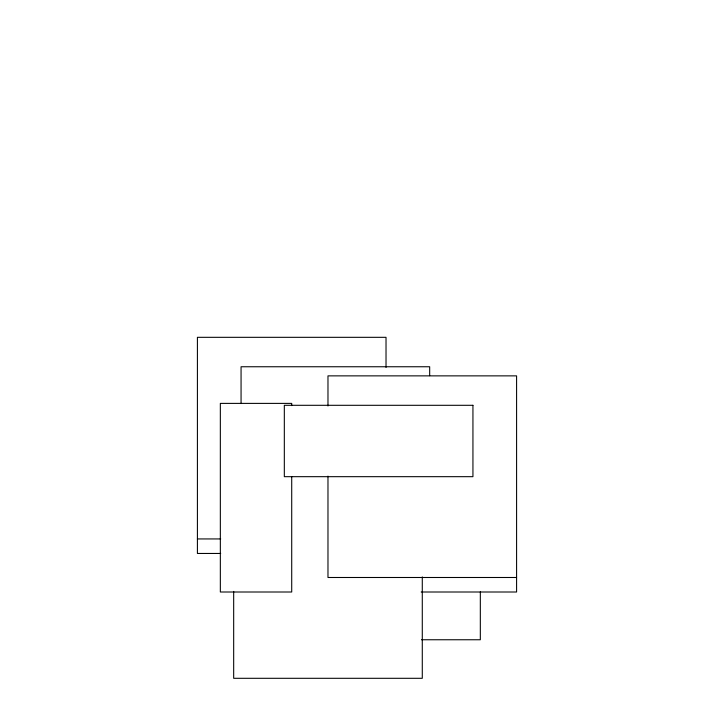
<?xml version="1.0" encoding="UTF-8"?>
<svg xmlns="http://www.w3.org/2000/svg" width="714" height="714" viewBox="0 0 714 714"><rect width="100%" height="100%" fill="white"/><g stroke="black" fill="none" stroke-linecap="round" stroke-linejoin="round"><path stroke-width="1.07" d="M197.412 538.936L220.706 538.936M220.706 553.457L197.412 553.457L197.412 337.32L386.024 337.32L386.024 367.433M516.588 577.492L327.976 577.492L327.976 476.122M421.18 592.004L516.588 592.004L516.588 375.867L327.976 375.867L327.976 405.98M421.528 639.753L480.326 639.753L480.326 591.852M429.676 375.68L429.676 366.755L241.064 366.755L241.064 403.562M422.286 576.93L422.286 678.3L233.674 678.3L233.674 591.415M291.714 405.614L291.714 403.392L220.34 403.392L220.34 592.004L291.714 592.004L291.714 476.622M472.936 405.302L284.324 405.302L284.324 476.675L472.936 476.675L472.936 405.302"/></g></svg>
